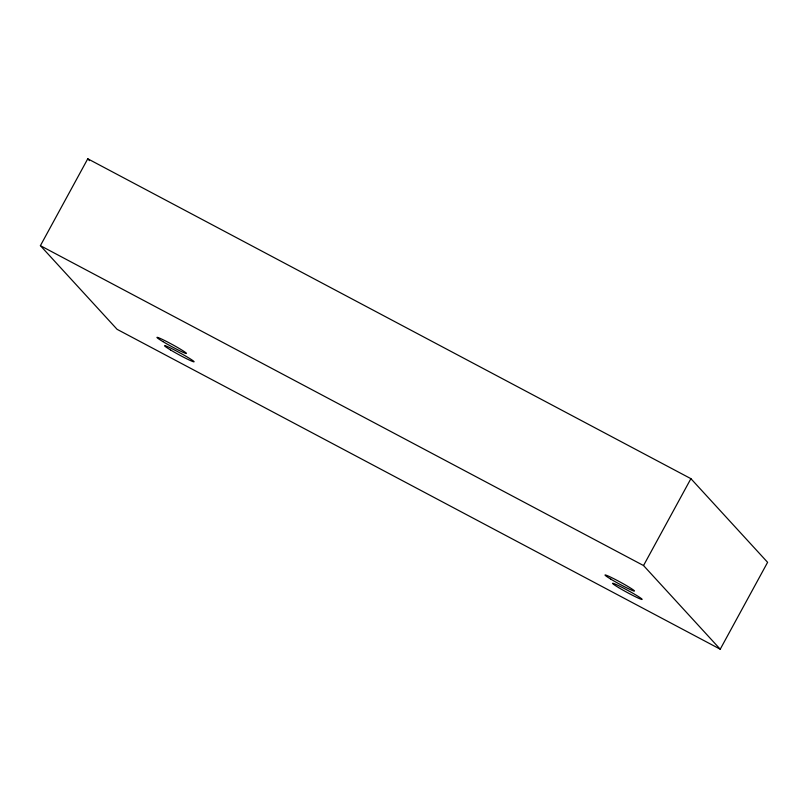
<?xml version="1.0" encoding="UTF-8"?>
<svg xmlns="http://www.w3.org/2000/svg" width="808" height="808" viewBox="0 0 808 808"><rect width="100%" height="100%" fill="white"/><g stroke="black" fill="none" stroke-linecap="round" stroke-linejoin="round"><path stroke-width="1.21" d="M40.4 245.672L87.769 158.792L690.901 478.669L767.6 562.328L720.231 649.208L117.099 329.331L40.4 245.672L643.532 565.55L720.231 649.208M643.532 565.55L690.901 478.669M87.769 158.792L89.476 160.651M162.812 341.542A16.857 1.06 28.6 0 0 186.345 353.48A16.857 1.06 28.6 0 0 165.741 341.067A16.857 1.06 28.6 0 0 162.812 341.542M170.488 349.914A16.857 1.06 28.6 0 0 194.021 361.843A16.857 1.06 28.6 0 0 173.417 349.43A16.857 1.06 28.6 0 0 170.488 349.914M618.524 587.537A16.857 1.06 28.6 0 0 642.057 599.465A16.857 1.06 28.6 0 0 621.453 587.052A16.857 1.06 28.6 0 0 618.524 587.537M610.858 579.164A16.857 1.06 28.6 0 0 634.381 591.102A16.857 1.06 28.6 0 0 613.787 578.69A16.857 1.06 28.6 0 0 610.858 579.164"/></g></svg>
